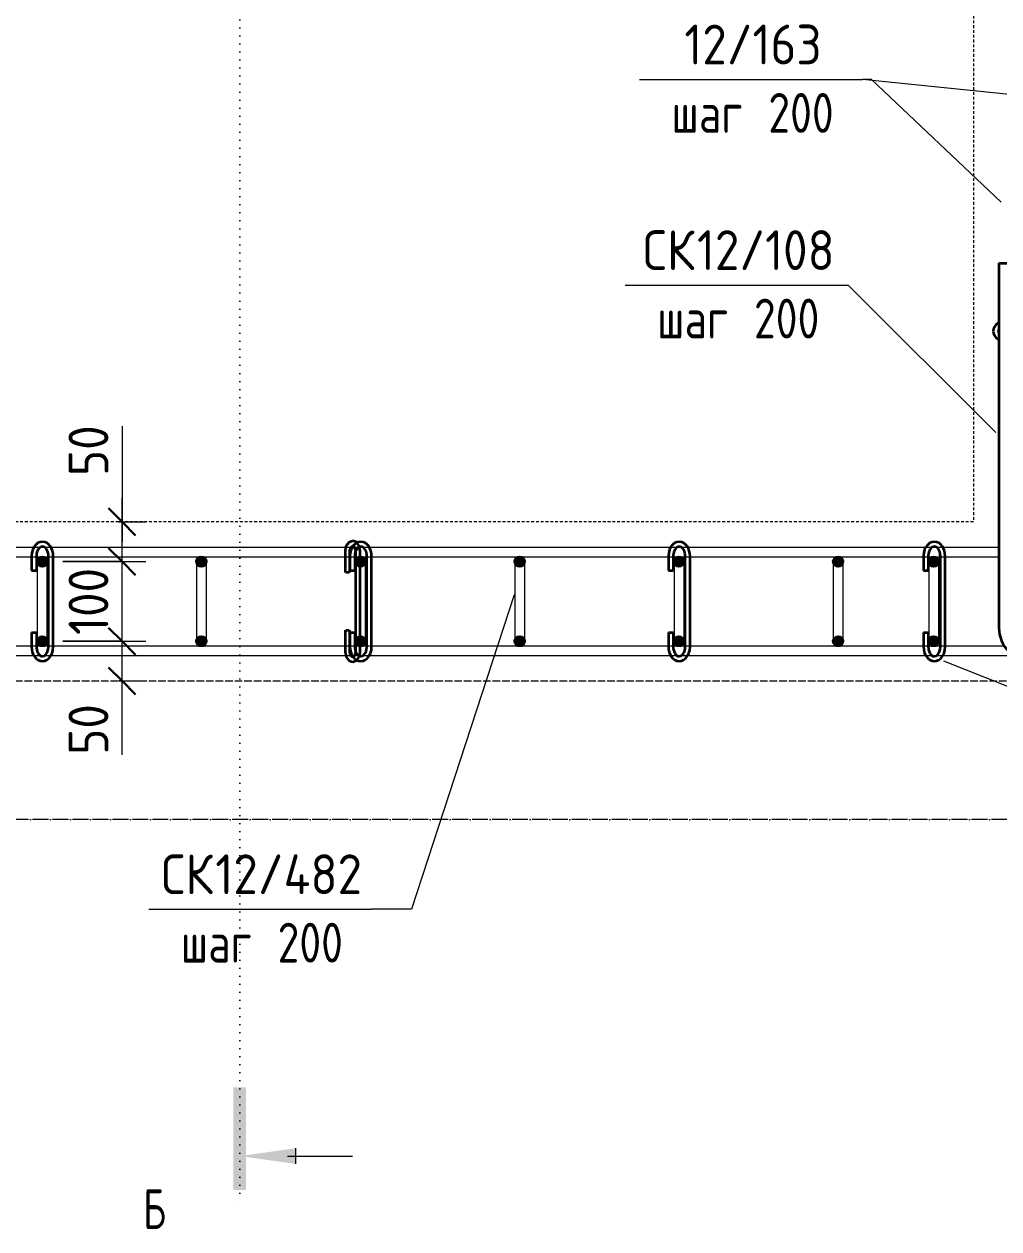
# Model space of a CAD drawing. Header units: millimetres. Extents: x 28954 to 49618, y -2651 to 78735.
# Drawn here: x 30487 to 31712, y 75647 to 77160 of the extents above; entities that cross this region are included whole.
import ezdxf

# ---------------------------------------------------------------- set-up
doc = ezdxf.new("R2010")
doc.units = ezdxf.units.MM
for name, pattern in [('01 Штриховая _4 мм_', [6, 3.5, -2.5]), ('01 Штриховая _8 мм_', [12, 8, -4]), ('02 Штрихпунктирная _20 мм_', [25, 20, -2.5, 0, -2.5]), ('04 Пунктир 10мм', [10, 0, -10])]:
    doc.linetypes.add(name, pattern=pattern)
for name, color, linetype, lineweight in [('AA_Dim', 7, 'Continuous', 9), ('AA_Dim-20', 7, 'Continuous', 9), ('AA_Razrez', 7, 'Continuous', 9), ('AA_Vinoska', 7, 'Continuous', 9), ('KR_Armatura', 7, 'Continuous', 20), ('KR_Armatura_Tonkie', 7, 'Continuous', 20), ('Оси', 7, 'Continuous', 9)]:
    doc.layers.add(name, color=color, linetype=linetype, lineweight=lineweight)
doc.layers.add('AF_Stena_Опалубка', color=7, linetype='Continuous', lineweight=20, true_color=0x0063c6)
doc.layers.add('KR_Fundament', color=7, linetype='Continuous', lineweight=20, true_color=0x804000)
doc.styles.add('ISOCPEUR', font='isocpeur.TTF', dxfattribs={"width": 0.7, "height": 50})
doc.styles.add('ISOCPEUR_1', font='isocpeur.TTF', dxfattribs={"width": 0.9, "height": 50})
doc.styles.add('ISOCPEUR_2', font='isocpeur.TTF', dxfattribs={"width": 0.8, "height": 50})
doc.dimstyles.new('00_Точн_3_знака__прозр_', dxfattribs={"dimscale": 304.8, "dimtxt": 50.137748, "dimasz": 0.111549, "dimexe": 0.098425, "dimexo": 0.065617, "dimgap": 0.006562, "dimtad": 1, "dimdec": 3, "dimrnd": 0.001, "dimdsep": 46, "dimtxsty": 'ISOCPEUR_1', "dimblk1": 'OBLIQUE', "dimblk2": 'OBLIQUE', "dimsah": 1, "dimcen": 0.09, "dimdle": 0.098425, "dimazin": 0, "dimtfac": 1, "dimtdec": 4, "dimtix": 1, "dimtmove": 0, "dimatfit": 3, "dimfxl": 1, "dimtvp": 1, "dimtolj": 1, "dimtzin": 0, "dimlwd": 18, "dimlwe": 18, "dimarcsym": 2})
doc.dimstyles.new('00_Точн_3_знака__прозр__1', dxfattribs={"dimscale": 304.8, "dimtxt": 50.137748, "dimasz": 0.111549, "dimexe": 0.098425, "dimexo": 0.065617, "dimgap": 0.006562, "dimtad": 1, "dimdec": 3, "dimrnd": 0.001, "dimdsep": 46, "dimtxsty": 'ISOCPEUR_1', "dimblk1": 'OBLIQUE', "dimblk2": 'OBLIQUE', "dimsah": 1, "dimcen": 0.09, "dimdle": 0.098425, "dimazin": 0, "dimtfac": 1, "dimtdec": 4, "dimtix": 1, "dimtmove": 1, "dimatfit": 3, "dimfxl": 1, "dimtvp": 1, "dimtolj": 1, "dimtzin": 0, "dimlwd": 18, "dimlwe": 18, "dimarcsym": 2})

# ---------------------------------------------------------------- blocks, each defined once
blk = doc.blocks.new('261_Шпилька массив _НесАрм_РабПлоск_ - 6 А240-3793642-План армирования стен')
at = {"layer": 'KR_Armatura_Tonkie', "color": 7, "lineweight": 35, "true_color": 0xffffff}
for p, q in [((68.1, 6.4), (40.4, 6.4)), ((40.4, 0.4), (68.1, 0.4)), ((68.1, 5.5), (68.1, 1.3)), ((68.1, 1.3), (68.1, 1.3)), ((168.4, 6.4), (140.7, 6.4)), ((140.7, 1.3), (140.7, 5.5)), ((140.7, 1.3), (140.7, 1.3)), ((140.7, 0.4), (168.4, 0.4)), ((168.4, -6.4), (40.4, -6.4)), ((40.4, -12.4), (168.4, -12.4))]:
    blk.add_line(p, q, dxfattribs=at)
at = {"layer": 'KR_Armatura_Tonkie', "color": 7, "lineweight": 35, "true_color": 0xffffff, "flags": 128}
for points in [[(40.4, 6.4), (33.9, 4.9), (29.7, 1.3), (28.4, -3)], [(34.4, -3), (35.4, -1.2), (39.1, 0.3), (40.4, 0.4)], [(180.4, -3), (178.6, 2), (173.7, 5.4), (168.4, 6.4)], [(168.4, 0.4), (172.6, -0.7), (174.3, -2.6), (174.4, -3)], [(28.4, -3), (30.2, -8), (35, -11.4), (40.4, -12.4)], [(40.4, -6.4), (36.2, -5.3), (34.4, -3.4), (34.4, -3)], [(168.4, -12.4), (174.8, -10.9), (179.1, -7.2), (180.4, -3)], [(174.4, -3), (173.4, -4.8), (169.6, -6.3), (168.4, -6.4)]]:
    blk.add_lwpolyline(points, dxfattribs=at)
blk = doc.blocks.new('Разрез - Номер узла_ сзади-394133-План армирования стен')
at = {"layer": 'AA_Razrez'}
for points in [[(7.329, 0.404), (7.329, -0.394), (0.873, -0.394), (0.873, 0.404)], [(3.497, -3.533), (2.503, -3.533), (3, 0)]]:
    blk.add_hatch(color=256, dxfattribs=at).paths.add_polyline_path(points)
for p, q in [((3, -3), (3, -7.096)), ((2.503, -3.533), (3.497, -3.533))]:
    blk.add_line(p, q, dxfattribs=at)
blk = doc.blocks.new('DIMBLOCK28-План армирования стен')
at = {"layer": 'AA_Dim-20', "color": 30, "lineweight": 30, "true_color": 0xff8000, "transparency": 16777216}
for p, q in [((30610.5, 76385), (30593.5, 76402)), ((30610.5, 76385), (30627.5, 76368)), ((30610.5, 76335), (30593.5, 76352)), ((30610.5, 76335), (30627.5, 76318))]:
    blk.add_line(p, q, dxfattribs=at)
at = {"layer": 'AA_Dim-20', "color": 30, "lineweight": 18, "true_color": 0xff8000, "transparency": 16777216}
for p, q in [((30536.1, 76385), (30640.5, 76385)), ((30610.5, 76385), (30536.1, 76385)), ((30610.5, 76305), (30610.5, 76385)), ((30610.5, 76305.6), (30610.5, 76360)), ((30606.4, 76335), (30640.5, 76335)), ((30610.5, 76335), (30606.4, 76335)), ((30610.5, 76242.3), (30610.5, 76305.6))]:
    blk.add_line(p, q, dxfattribs=at)
at = {"layer": 'AA_Dim-20', "color": 0, "lineweight": 18, "transparency": 16777216, "insert": (30543.3, 76242.3), "char_height": 50, "width": 74.923, "attachment_point": 1, "rotation": 90, "line_spacing_factor": 1.135194, "style": 'ISOCPEUR_1'}
blk.add_mtext('50', dxfattribs=at)
blk = doc.blocks.new('_Oblique')
at = {"color": 0, "linetype": 'ByBlock', "lineweight": -2}
blk.add_line((-0.5, -0.5), (0.5, 0.5), dxfattribs=at)
blk = doc.blocks.new('DIMBLOCK29-План армирования стен')
at = {"layer": 'AA_Dim-20', "color": 30, "lineweight": 30, "true_color": 0xff8000, "transparency": 16777216}
for p, q in [((30610.5, 76485), (30593.5, 76502)), ((30610.5, 76485), (30627.5, 76468)), ((30610.5, 76385), (30593.5, 76402)), ((30610.5, 76385), (30627.5, 76368))]:
    blk.add_line(p, q, dxfattribs=at)
at = {"layer": 'AA_Dim-20', "color": 30, "lineweight": 18, "true_color": 0xff8000, "transparency": 16777216}
for p, q in [((30536.1, 76485), (30640.5, 76485)), ((30610.5, 76485), (30536.1, 76485)), ((30610.5, 76385), (30610.5, 76485)), ((30536.1, 76385), (30640.5, 76385)), ((30610.5, 76385), (30536.1, 76385))]:
    blk.add_line(p, q, dxfattribs=at)
at = {"layer": 'AA_Dim-20', "color": 0, "lineweight": 18, "transparency": 16777216, "insert": (30543.3, 76392.9), "char_height": 50, "width": 101.032, "attachment_point": 1, "rotation": 90, "line_spacing_factor": 1.135194, "style": 'ISOCPEUR_1'}
blk.add_mtext('100', dxfattribs=at)
blk = doc.blocks.new('DIMBLOCK30-План армирования стен')
at = {"layer": 'AA_Dim-20', "color": 30, "lineweight": 18, "true_color": 0xff8000, "transparency": 16777216}
for p, q in [((30610.5, 76655.1), (30610.5, 76572.7)), ((30610.5, 76572.7), (30610.5, 76510)), ((30610.5, 76485), (30610.5, 76565)), ((30606.4, 76535), (30640.5, 76535)), ((30610.5, 76535), (30606.4, 76535)), ((30536.1, 76485), (30640.5, 76485)), ((30610.5, 76485), (30536.1, 76485))]:
    blk.add_line(p, q, dxfattribs=at)
at = {"layer": 'AA_Dim-20', "color": 30, "lineweight": 30, "true_color": 0xff8000, "transparency": 16777216}
for p, q in [((30610.5, 76535), (30593.5, 76552)), ((30610.5, 76535), (30627.5, 76518)), ((30610.5, 76485), (30593.5, 76502)), ((30610.5, 76485), (30627.5, 76468))]:
    blk.add_line(p, q, dxfattribs=at)
at = {"layer": 'AA_Dim-20', "color": 0, "lineweight": 18, "transparency": 16777216, "insert": (30543.3, 76592.7), "char_height": 50, "width": 74.923, "attachment_point": 1, "rotation": 90, "line_spacing_factor": 1.135194, "style": 'ISOCPEUR_1'}
blk.add_mtext('50', dxfattribs=at)
blk = doc.blocks.new('042_М_Арматуры - Диам длина поз _ Шаг-2260295-План армирования стен')
at = {"layer": 'AA_Vinoska'}
blk.add_line((-7, 0), (7, 0), dxfattribs=at)

msp = doc.modelspace()

# ---------------------------------------------------------------- hatches: boundary and pattern name
at = {"layer": 'KR_Armatura', "lineweight": 35}
h = msp.add_hatch(color=256, dxfattribs=at)
edge = h.paths.add_edge_path()
edge.add_arc((30510.0616, 76485), 6, 0, 360)
for points in [[(30507.0616, 76479.8038), (30513.0616, 76479.8038), (30516.0616, 76485), (30513.0616, 76490.1962), (30507.0616, 76490.1962), (30504.0616, 76485)], [(30707.0616, 76479.8038), (30713.0616, 76479.8038), (30716.0616, 76485), (30713.0616, 76490.1962), (30707.0616, 76490.1962), (30704.0616, 76485)], [(30912.6944, 76479.8038), (30913.0616, 76479.8038), (30916.0616, 76485), (30913.0616, 76490.1962), (30907.0616, 76490.1962), (30904.0616, 76485), (30907.0616, 76479.8038)], [(31107.0616, 76479.8038), (31113.0616, 76479.8038), (31116.0616, 76485), (31113.0616, 76490.1962), (31107.0616, 76490.1962), (31104.0616, 76485)], [(31313.0616, 76479.8038), (31316.0616, 76485), (31313.0616, 76490.1962), (31307.0616, 76490.1962), (31304.0616, 76485), (31307.0616, 76479.8038)], [(31507.0616, 76479.8038), (31513.0616, 76479.8038), (31516.0616, 76485), (31513.0616, 76490.1962), (31507.0616, 76490.1962), (31504.0616, 76485)], [(31627.0616, 76479.8038), (31633.0616, 76479.8038), (31636.0616, 76485), (31633.0616, 76490.1962), (31627.0616, 76490.1962), (31624.0616, 76485)], [(30507.0616, 76379.8038), (30513.0616, 76379.8038), (30516.0616, 76385), (30513.0616, 76390.1962), (30507.0616, 76390.1962), (30504.0616, 76385)], [(30707.0616, 76379.8038), (30713.0616, 76379.8038), (30716.0616, 76385), (30713.0616, 76390.1962), (30707.0616, 76390.1962), (30704.0616, 76385)], [(30912.6944, 76379.8038), (30913.0616, 76379.8038), (30916.0616, 76385), (30913.0616, 76390.1962), (30907.0616, 76390.1962), (30904.0616, 76385), (30907.0616, 76379.8038)], [(31107.0616, 76379.8038), (31113.0616, 76379.8038), (31116.0616, 76385), (31113.0616, 76390.1962), (31107.0616, 76390.1962), (31104.0616, 76385)], [(31307.0616, 76379.8038), (31313.0616, 76379.8038), (31316.0616, 76385), (31313.0616, 76390.1962), (31307.0616, 76390.1962), (31304.0616, 76385)], [(31507.0616, 76379.8038), (31513.0616, 76379.8038), (31516.0616, 76385), (31513.0616, 76390.1962), (31507.0616, 76390.1962), (31504.0616, 76385)], [(31627.0616, 76379.8038), (31633.0616, 76379.8038), (31636.0616, 76385), (31633.0616, 76390.1962), (31627.0616, 76390.1962), (31624.0616, 76385)]]:
    msp.add_hatch(color=256, dxfattribs=at).paths.add_polyline_path(points)
h = msp.add_hatch(color=256, dxfattribs=at)
edge = h.paths.add_edge_path()
edge.add_arc((30710.0616, 76485), 6, 0, 360)
h = msp.add_hatch(color=256, dxfattribs=at)
edge = h.paths.add_edge_path()
edge.add_arc((30910.0616, 76485), 6, 0, 360)
h = msp.add_hatch(color=256, dxfattribs=at)
edge = h.paths.add_edge_path()
edge.add_arc((31110.0616, 76485), 6, 0, 360)
h = msp.add_hatch(color=256, dxfattribs=at)
edge = h.paths.add_edge_path()
edge.add_arc((31310.0616, 76485), 6, 0, 360)
h = msp.add_hatch(color=256, dxfattribs=at)
edge = h.paths.add_edge_path()
edge.add_arc((31510.0616, 76485), 6, 0, 360)
h = msp.add_hatch(color=256, dxfattribs=at)
edge = h.paths.add_edge_path()
edge.add_arc((31630.0616, 76485), 6, 0, 360)
h = msp.add_hatch(color=256, dxfattribs=at)
edge = h.paths.add_edge_path()
edge.add_arc((30510.0616, 76385), 6, 0, 360)
h = msp.add_hatch(color=256, dxfattribs=at)
edge = h.paths.add_edge_path()
edge.add_arc((30710.0616, 76385), 6, 0, 360)
h = msp.add_hatch(color=256, dxfattribs=at)
edge = h.paths.add_edge_path()
edge.add_arc((30910.0616, 76385), 6, 0, 360)
h = msp.add_hatch(color=256, dxfattribs=at)
edge = h.paths.add_edge_path()
edge.add_arc((31110.0616, 76385), 6, 0, 360)
h = msp.add_hatch(color=256, dxfattribs=at)
edge = h.paths.add_edge_path()
edge.add_arc((31310.0616, 76385), 6, 0, 360)
h = msp.add_hatch(color=256, dxfattribs=at)
edge = h.paths.add_edge_path()
edge.add_arc((31510.0616, 76385), 6, 0, 360)
h = msp.add_hatch(color=256, dxfattribs=at)
edge = h.paths.add_edge_path()
edge.add_arc((31630.0616, 76385), 6, 0, 360)

# ---------------------------------------------------------------- linework, layer by layer
at = {"layer": 'AA_Razrez', "color": 7, "linetype": '04 Пунктир 10мм', "true_color": 0xffffff}
msp.add_line((30758.2915, 78590.0819), (30758.2915, 75678.0125), dxfattribs=at)
at = {"layer": 'AA_Vinoska'}
for p, q in [((31842.0616, 77059.8668), (31540.5893, 77090.8091)), ((31552.0306, 77090.8091), (31540.5893, 77090.8091)), ((31715.0685, 76936.8454), (31552.0306, 77090.8091)), ((31708.1155, 76647.0521), (31522.571, 76832.4077)), ((31103.1779, 76443.2283), (30974.0982, 76048.1806)), ((31642.5755, 76360.2094), (32424.9677, 76048.181)), ((30974.0982, 76048.1806), (30924.0711, 76048.1806))]:
    msp.add_line(p, q, dxfattribs=at)
at = {"layer": 'AF_Stena_Опалубка', "linetype": '01 Штриховая _4 мм_'}
for p, q in [((31680.0616, 77825), (31680.0616, 76535)), ((31680.0616, 76535), (29960.0616, 76535)), ((29960.0616, 76335), (31880.0616, 76335))]:
    msp.add_line(p, q, dxfattribs=at)
at = {"layer": 'KR_Armatura', "lineweight": 35}
for p, q in [((30507.0616, 76490.1962), (30504.0616, 76485)), ((30504.0616, 76485), (30507.0616, 76479.8038)), ((30513.0616, 76490.1962), (30507.0616, 76490.1962)), ((30516.0616, 76485), (30513.0616, 76490.1962)), ((30513.0616, 76479.8038), (30516.0616, 76485)), ((30707.0616, 76490.1962), (30704.0616, 76485)), ((30704.0616, 76485), (30707.0616, 76479.8038)), ((30713.0616, 76490.1962), (30707.0616, 76490.1962)), ((30716.0616, 76485), (30713.0616, 76490.1962)), ((30713.0616, 76479.8038), (30716.0616, 76485)), ((30907.0616, 76490.1962), (30904.0616, 76485)), ((30904.0616, 76485), (30907.0616, 76479.8038)), ((30913.0616, 76490.1962), (30907.0616, 76490.1962)), ((30916.0616, 76485), (30913.0616, 76490.1962)), ((30913.0616, 76479.8038), (30916.0616, 76485)), ((31107.0616, 76490.1962), (31104.0616, 76485)), ((31104.0616, 76485), (31107.0616, 76479.8038)), ((31113.0616, 76490.1962), (31107.0616, 76490.1962)), ((31116.0616, 76485), (31113.0616, 76490.1962)), ((31113.0616, 76479.8038), (31116.0616, 76485)), ((31307.0616, 76490.1962), (31304.0616, 76485)), ((31304.0616, 76485), (31307.0616, 76479.8038)), ((31313.0616, 76490.1962), (31307.0616, 76490.1962)), ((31316.0616, 76485), (31313.0616, 76490.1962)), ((31313.0616, 76479.8038), (31316.0616, 76485)), ((31507.0616, 76490.1962), (31504.0616, 76485)), ((31504.0616, 76485), (31507.0616, 76479.8038)), ((31513.0616, 76490.1962), (31507.0616, 76490.1962)), ((31516.0616, 76485), (31513.0616, 76490.1962)), ((31513.0616, 76479.8038), (31516.0616, 76485)), ((31627.0616, 76490.1962), (31624.0616, 76485)), ((31624.0616, 76485), (31627.0616, 76479.8038)), ((31633.0616, 76490.1962), (31627.0616, 76490.1962)), ((31636.0616, 76485), (31633.0616, 76490.1962)), ((31633.0616, 76479.8038), (31636.0616, 76485)), ((30507.0616, 76479.8038), (30513.0616, 76479.8038)), ((30707.0616, 76479.8038), (30713.0616, 76479.8038)), ((30907.0616, 76479.8038), (30912.6944, 76479.8038)), ((30912.6944, 76479.8038), (30913.0616, 76479.8038)), ((31107.0616, 76479.8038), (31113.0616, 76479.8038)), ((31307.0616, 76479.8038), (31313.0616, 76479.8038)), ((31507.0616, 76479.8038), (31513.0616, 76479.8038)), ((31627.0616, 76479.8038), (31633.0616, 76479.8038)), ((30507.0616, 76390.1962), (30504.0616, 76385)), ((30504.0616, 76385), (30507.0616, 76379.8038)), ((30513.0616, 76390.1962), (30507.0616, 76390.1962)), ((30507.0616, 76379.8038), (30513.0616, 76379.8038)), ((30516.0616, 76385), (30513.0616, 76390.1962)), ((30513.0616, 76379.8038), (30516.0616, 76385)), ((30707.0616, 76390.1962), (30704.0616, 76385)), ((30704.0616, 76385), (30707.0616, 76379.8038)), ((30713.0616, 76390.1962), (30707.0616, 76390.1962)), ((30707.0616, 76379.8038), (30713.0616, 76379.8038)), ((30716.0616, 76385), (30713.0616, 76390.1962)), ((30713.0616, 76379.8038), (30716.0616, 76385)), ((30907.0616, 76390.1962), (30904.0616, 76385)), ((30904.0616, 76385), (30907.0616, 76379.8038)), ((30913.0616, 76390.1962), (30907.0616, 76390.1962)), ((30907.0616, 76379.8038), (30912.6944, 76379.8038)), ((30912.6944, 76379.8038), (30913.0616, 76379.8038)), ((30916.0616, 76385), (30913.0616, 76390.1962)), ((30913.0616, 76379.8038), (30916.0616, 76385)), ((31107.0616, 76390.1962), (31104.0616, 76385)), ((31104.0616, 76385), (31107.0616, 76379.8038)), ((31113.0616, 76390.1962), (31107.0616, 76390.1962)), ((31107.0616, 76379.8038), (31113.0616, 76379.8038)), ((31116.0616, 76385), (31113.0616, 76390.1962)), ((31113.0616, 76379.8038), (31116.0616, 76385)), ((31307.0616, 76390.1962), (31304.0616, 76385)), ((31304.0616, 76385), (31307.0616, 76379.8038)), ((31313.0616, 76390.1962), (31307.0616, 76390.1962)), ((31307.0616, 76379.8038), (31313.0616, 76379.8038)), ((31316.0616, 76385), (31313.0616, 76390.1962)), ((31313.0616, 76379.8038), (31316.0616, 76385)), ((31507.0616, 76390.1962), (31504.0616, 76385)), ((31504.0616, 76385), (31507.0616, 76379.8038)), ((31513.0616, 76390.1962), (31507.0616, 76390.1962)), ((31507.0616, 76379.8038), (31513.0616, 76379.8038)), ((31516.0616, 76385), (31513.0616, 76390.1962)), ((31513.0616, 76379.8038), (31516.0616, 76385)), ((31627.0616, 76390.1962), (31624.0616, 76385)), ((31624.0616, 76385), (31627.0616, 76379.8038)), ((31633.0616, 76390.1962), (31627.0616, 76390.1962)), ((31627.0616, 76379.8038), (31633.0616, 76379.8038)), ((31636.0616, 76385), (31633.0616, 76390.1962)), ((31633.0616, 76379.8038), (31636.0616, 76385))]:
    msp.add_line(p, q, dxfattribs=at)
for centre in [(30510.0616, 76485), (30710.0616, 76485), (30910.0616, 76485), (31110.0616, 76485), (31310.0616, 76485), (31510.0616, 76485), (31630.0616, 76485), (30510.0616, 76385), (30710.0616, 76385), (30910.0616, 76385), (31110.0616, 76385), (31310.0616, 76385), (31510.0616, 76385), (31630.0616, 76385)]:
    msp.add_circle(centre, 6, dxfattribs=at)
at = {"layer": 'KR_Armatura_Tonkie', "lineweight": 35}
for p, q in [((31712.0616, 76860), (31712.0616, 76402)), ((31712.0616, 76860), (31724.0616, 76860)), ((31705.4619, 76777.4101), (31705.0616, 76774.5284)), ((31705.0616, 76774.5284), (31705.4619, 76771.6468)), ((31706.6148, 76780.1038), (31705.4619, 76777.4101)), ((31708.4091, 76782.4816), (31706.6148, 76780.1038)), ((31710.723, 76784.4779), (31708.4091, 76782.4816)), ((31712.0616, 76785.2555), (31710.723, 76784.4779)), ((31711.4268, 76775.7998), (31711.0616, 76774.5284)), ((31711.0616, 76774.5284), (31711.792, 76771.9858)), ((31711.792, 76777.0711), (31711.4268, 76775.7998)), ((31712.0616, 76777.4266), (31711.792, 76777.0711)), ((31705.4619, 76771.6468), (31706.6148, 76768.9531)), ((31706.6148, 76768.9531), (31708.4091, 76766.5753)), ((31708.4091, 76766.5753), (31712.04, 76763.7347)), ((31711.792, 76771.9858), (31712.0616, 76771.6303)), ((30498.2947, 76500.1316), (30497.2124, 76496.1679)), ((30499.6614, 76503.0217), (30498.2947, 76500.1316)), ((30502.502, 76506.6525), (30499.6614, 76503.0217)), ((30504.8799, 76508.4468), (30502.502, 76506.6525)), ((30504.8509, 76500.0101), (30503.9072, 76498.0103)), ((30506.6229, 76502.2916), (30504.8509, 76500.0101)), ((30507.5736, 76509.5997), (30504.8799, 76508.4468)), ((30507.9126, 76503.2696), (30506.6229, 76502.2916)), ((30510.4552, 76510), (30507.5736, 76509.5997)), ((30510.4552, 76504), (30507.9126, 76503.2696)), ((30513.3368, 76509.5997), (30510.4552, 76510)), ((30511.7265, 76503.6348), (30510.4552, 76504)), ((30512.9978, 76503.2696), (30511.7265, 76503.6348)), ((30514.2874, 76502.2916), (30512.9978, 76503.2696)), ((30516.0305, 76508.4468), (30513.3368, 76509.5997)), ((30515.5057, 76500.8746), (30514.2874, 76502.2916)), ((30516.0594, 76500.0101), (30515.5057, 76500.8746)), ((30518.4083, 76506.6525), (30516.0305, 76508.4468)), ((30517.0031, 76498.0103), (30516.0594, 76500.0101)), ((30520.4047, 76504.3387), (30518.4083, 76506.6525)), ((30521.9867, 76501.6151), (30520.4047, 76504.3387)), ((30523.1335, 76498.5835), (30521.9867, 76501.6151)), ((30898.2947, 76500.1316), (30897.2124, 76496.1679)), ((30899.6614, 76503.0217), (30898.2947, 76500.1316)), ((30902.502, 76506.6525), (30899.6614, 76503.0217)), ((30904.8799, 76508.4468), (30902.502, 76506.6525)), ((30904.8509, 76500.0101), (30903.9072, 76498.0103)), ((30906.6229, 76502.2916), (30904.8509, 76500.0101)), ((30907.5736, 76509.5997), (30904.8799, 76508.4468)), ((30907.9126, 76503.2696), (30906.6229, 76502.2916)), ((30910.4552, 76510), (30907.5736, 76509.5997)), ((30910.4552, 76504), (30907.9126, 76503.2696)), ((30913.3368, 76509.5997), (30910.4552, 76510)), ((30911.7265, 76503.6348), (30910.4552, 76504)), ((30912.9978, 76503.2696), (30911.7265, 76503.6348)), ((30914.2874, 76502.2916), (30912.9978, 76503.2696)), ((30916.0305, 76508.4468), (30913.3368, 76509.5997)), ((30915.5057, 76500.8746), (30914.2874, 76502.2916)), ((30916.0594, 76500.0101), (30915.5057, 76500.8746)), ((30918.4083, 76506.6525), (30916.0305, 76508.4468)), ((30917.0031, 76498.0103), (30916.0594, 76500.0101)), ((30920.4047, 76504.3387), (30918.4083, 76506.6525)), ((30921.9867, 76501.6151), (30920.4047, 76504.3387)), ((30923.1335, 76498.5835), (30921.9867, 76501.6151)), ((31298.2947, 76500.1316), (31297.2124, 76496.1679)), ((31299.6614, 76503.0217), (31298.2947, 76500.1316)), ((31302.502, 76506.6525), (31299.6614, 76503.0217)), ((31304.8799, 76508.4468), (31302.502, 76506.6525)), ((31304.8509, 76500.0101), (31303.9072, 76498.0103)), ((31306.6229, 76502.2916), (31304.8509, 76500.0101)), ((31307.5736, 76509.5997), (31304.8799, 76508.4468)), ((31307.9126, 76503.2696), (31306.6229, 76502.2916)), ((31310.4552, 76510), (31307.5736, 76509.5997)), ((31310.4552, 76504), (31307.9126, 76503.2696)), ((31313.3368, 76509.5997), (31310.4552, 76510)), ((31311.7265, 76503.6348), (31310.4552, 76504)), ((31312.9978, 76503.2696), (31311.7265, 76503.6348)), ((31314.2874, 76502.2916), (31312.9978, 76503.2696)), ((31316.0305, 76508.4468), (31313.3368, 76509.5997)), ((31315.5057, 76500.8746), (31314.2874, 76502.2916)), ((31316.0594, 76500.0101), (31315.5057, 76500.8746)), ((31318.4083, 76506.6525), (31316.0305, 76508.4468)), ((31317.0031, 76498.0103), (31316.0594, 76500.0101)), ((31320.4047, 76504.3387), (31318.4083, 76506.6525)), ((31321.9867, 76501.6151), (31320.4047, 76504.3387)), ((31323.1335, 76498.5835), (31321.9867, 76501.6151)), ((31618.7946, 76500.1316), (31617.7122, 76496.1679)), ((31620.1612, 76503.0217), (31618.7946, 76500.1316)), ((31623.0018, 76506.6525), (31620.1612, 76503.0217)), ((31625.3797, 76508.4468), (31623.0018, 76506.6525)), ((31625.3507, 76500.0101), (31624.4071, 76498.0103)), ((31627.1227, 76502.2916), (31625.3507, 76500.0101)), ((31628.0734, 76509.5997), (31625.3797, 76508.4468)), ((31628.4124, 76503.2696), (31627.1227, 76502.2916)), ((31630.955, 76510), (31628.0734, 76509.5997)), ((31630.955, 76504), (31628.4124, 76503.2696)), ((31633.8366, 76509.5997), (31630.955, 76510)), ((31632.2263, 76503.6348), (31630.955, 76504)), ((31633.4976, 76503.2696), (31632.2263, 76503.6348)), ((31634.7873, 76502.2916), (31633.4976, 76503.2696)), ((31636.5303, 76508.4468), (31633.8366, 76509.5997)), ((31636.0055, 76500.8746), (31634.7873, 76502.2916)), ((31636.5593, 76500.0101), (31636.0055, 76500.8746)), ((31638.9082, 76506.6525), (31636.5303, 76508.4468)), ((31637.5029, 76498.0103), (31636.5593, 76500.0101)), ((31640.9045, 76504.3387), (31638.9082, 76506.6525)), ((31642.4866, 76501.6151), (31640.9045, 76504.3387)), ((31643.6333, 76498.5835), (31642.4866, 76501.6151)), ((30496.8495, 76492.2101), (30496.8486, 76492)), ((30496.8486, 76492), (30496.8486, 76474)), ((30497.2124, 76496.1679), (30496.8495, 76492.2101)), ((30502.8595, 76492.6319), (30502.8486, 76492)), ((30502.8486, 76492), (30502.8486, 76474)), ((30503.1205, 76495.1215), (30502.8595, 76492.6319)), ((30503.9072, 76498.0103), (30503.1205, 76495.1215)), ((30517.6718, 76495.7251), (30517.0031, 76498.0103)), ((30517.9634, 76493.888), (30517.6718, 76495.7251)), ((30518.0618, 76492), (30517.9634, 76493.888)), ((30518.0618, 76378), (30518.0618, 76492)), ((30523.8287, 76495.3442), (30523.1335, 76498.5835)), ((30524.0618, 76492), (30523.8287, 76495.3442)), ((30524.0618, 76378), (30524.0618, 76492)), ((30896.8495, 76492.2101), (30896.8486, 76492)), ((30896.8486, 76492), (30896.8486, 76474)), ((30897.2124, 76496.1679), (30896.8495, 76492.2101)), ((30902.8595, 76492.6319), (30902.8486, 76492)), ((30902.8486, 76492), (30902.8486, 76474)), ((30903.1205, 76495.1215), (30902.8595, 76492.6319)), ((30903.9072, 76498.0103), (30903.1205, 76495.1215)), ((30917.6718, 76495.7251), (30917.0031, 76498.0103)), ((30917.9634, 76493.888), (30917.6718, 76495.7251)), ((30918.0618, 76492), (30917.9634, 76493.888)), ((30918.0618, 76378), (30918.0618, 76492)), ((30923.8287, 76495.3442), (30923.1335, 76498.5835)), ((30924.0618, 76492), (30923.8287, 76495.3442)), ((30924.0618, 76378), (30924.0618, 76492)), ((31296.8495, 76492.2101), (31296.8486, 76492)), ((31296.8486, 76492), (31296.8486, 76474)), ((31297.2124, 76496.1679), (31296.8495, 76492.2101)), ((31302.8595, 76492.6319), (31302.8486, 76492)), ((31302.8486, 76492), (31302.8486, 76474)), ((31303.1205, 76495.1215), (31302.8595, 76492.6319)), ((31303.9072, 76498.0103), (31303.1205, 76495.1215)), ((31317.6718, 76495.7251), (31317.0031, 76498.0103)), ((31317.9634, 76493.888), (31317.6718, 76495.7251)), ((31318.0618, 76492), (31317.9634, 76493.888)), ((31318.0618, 76378), (31318.0618, 76492)), ((31323.8287, 76495.3442), (31323.1335, 76498.5835)), ((31324.0618, 76492), (31323.8287, 76495.3442)), ((31324.0618, 76378), (31324.0618, 76492)), ((31617.3493, 76492.2101), (31617.3484, 76492)), ((31617.3484, 76492), (31617.3484, 76474)), ((31617.7122, 76496.1679), (31617.3493, 76492.2101)), ((31623.3594, 76492.6319), (31623.3484, 76492)), ((31623.3484, 76492), (31623.3484, 76474)), ((31623.6203, 76495.1215), (31623.3594, 76492.6319)), ((31624.4071, 76498.0103), (31623.6203, 76495.1215)), ((31638.1716, 76495.7251), (31637.5029, 76498.0103)), ((31638.4632, 76493.888), (31638.1716, 76495.7251)), ((31638.5616, 76492), (31638.4632, 76493.888)), ((31638.5616, 76378), (31638.5616, 76492)), ((31644.3286, 76495.3442), (31643.6333, 76498.5835)), ((31644.5616, 76492), (31644.3286, 76495.3442)), ((31644.5616, 76378), (31644.5616, 76492)), ((30496.8486, 76474), (30502.8486, 76474)), ((30896.8486, 76474), (30902.8486, 76474)), ((31296.8486, 76474), (31302.8486, 76474)), ((31617.3484, 76474), (31623.3484, 76474)), ((30496.8486, 76396), (30496.8486, 76378)), ((30496.8486, 76396), (30502.8486, 76396)), ((30502.8486, 76396), (30502.8486, 76378)), ((30896.8486, 76396), (30896.8486, 76378)), ((30896.8486, 76396), (30902.8486, 76396)), ((30902.8486, 76396), (30902.8486, 76378)), ((31296.8486, 76396), (31296.8486, 76378)), ((31296.8486, 76396), (31302.8486, 76396)), ((31302.8486, 76396), (31302.8486, 76378)), ((31617.3484, 76396), (31617.3484, 76378)), ((31617.3484, 76396), (31623.3484, 76396)), ((31623.3484, 76396), (31623.3484, 76378)), ((30496.8486, 76378), (30497.0816, 76374.6558)), ((30497.0816, 76374.6558), (30497.7769, 76371.4165)), ((30497.7769, 76371.4165), (30498.9236, 76368.3849)), ((30498.9236, 76368.3849), (30500.5057, 76365.6613)), ((30500.5057, 76365.6613), (30502.502, 76363.3475)), ((30502.502, 76363.3475), (30504.8799, 76361.5532)), ((30502.8486, 76378), (30502.947, 76376.112)), ((30502.947, 76376.112), (30503.2386, 76374.2749)), ((30503.2386, 76374.2749), (30503.9072, 76371.9897)), ((30503.9072, 76371.9897), (30504.8509, 76369.9899)), ((30504.8509, 76369.9899), (30505.4047, 76369.1254)), ((30505.4047, 76369.1254), (30506.6229, 76367.7084)), ((30506.6229, 76367.7084), (30507.9126, 76366.7304)), ((30507.9126, 76366.7304), (30509.1839, 76366.3652)), ((30509.1839, 76366.3652), (30510.4552, 76366)), ((30510.4552, 76366), (30512.9978, 76366.7304)), ((30512.9978, 76366.7304), (30514.2874, 76367.7084)), ((30514.2874, 76367.7084), (30516.0594, 76369.9899)), ((30516.0305, 76361.5532), (30518.4083, 76363.3475)), ((30516.0594, 76369.9899), (30517.0031, 76371.9897)), ((30517.0031, 76371.9897), (30517.7899, 76374.8785)), ((30517.7899, 76374.8785), (30518.0508, 76377.3681)), ((30518.0508, 76377.3681), (30518.0618, 76378)), ((30518.4083, 76363.3475), (30521.2489, 76366.9783)), ((30521.2489, 76366.9783), (30522.6156, 76369.8684)), ((30522.6156, 76369.8684), (30523.6979, 76373.8321)), ((30523.6979, 76373.8321), (30524.0609, 76377.7899)), ((30524.0609, 76377.7899), (30524.0618, 76378)), ((30896.8486, 76378), (30897.0816, 76374.6558)), ((30897.0816, 76374.6558), (30897.7769, 76371.4165)), ((30897.7769, 76371.4165), (30898.9236, 76368.3849)), ((30898.9236, 76368.3849), (30900.5057, 76365.6613)), ((30900.5057, 76365.6613), (30902.502, 76363.3475)), ((30902.502, 76363.3475), (30904.8799, 76361.5532)), ((30902.8486, 76378), (30902.947, 76376.112)), ((30902.947, 76376.112), (30903.2386, 76374.2749)), ((30903.2386, 76374.2749), (30903.9072, 76371.9897)), ((30903.9072, 76371.9897), (30904.8509, 76369.9899)), ((30904.8509, 76369.9899), (30905.4047, 76369.1254)), ((30905.4047, 76369.1254), (30906.6229, 76367.7084)), ((30906.6229, 76367.7084), (30907.9126, 76366.7304)), ((30907.9126, 76366.7304), (30909.1839, 76366.3652)), ((30909.1839, 76366.3652), (30910.4552, 76366)), ((30910.4552, 76366), (30912.9978, 76366.7304)), ((30912.9978, 76366.7304), (30914.2874, 76367.7084)), ((30914.2874, 76367.7084), (30916.0594, 76369.9899)), ((30916.0305, 76361.5532), (30918.4083, 76363.3475)), ((30916.0594, 76369.9899), (30917.0031, 76371.9897)), ((30917.0031, 76371.9897), (30917.7899, 76374.8785)), ((30917.7899, 76374.8785), (30918.0508, 76377.3681)), ((30918.0508, 76377.3681), (30918.0618, 76378)), ((30918.4083, 76363.3475), (30921.2489, 76366.9783)), ((30921.2489, 76366.9783), (30922.6156, 76369.8684)), ((30922.6156, 76369.8684), (30923.6979, 76373.8321)), ((30923.6979, 76373.8321), (30924.0609, 76377.7899)), ((30924.0609, 76377.7899), (30924.0618, 76378)), ((31296.8486, 76378), (31297.0816, 76374.6558)), ((31297.0816, 76374.6558), (31297.7769, 76371.4165)), ((31297.7769, 76371.4165), (31298.9236, 76368.3849)), ((31298.9236, 76368.3849), (31300.5057, 76365.6613)), ((31300.5057, 76365.6613), (31302.502, 76363.3475)), ((31302.502, 76363.3475), (31304.8799, 76361.5532)), ((31302.8486, 76378), (31302.947, 76376.112)), ((31302.947, 76376.112), (31303.2386, 76374.2749)), ((31303.2386, 76374.2749), (31303.9072, 76371.9897)), ((31303.9072, 76371.9897), (31304.8509, 76369.9899)), ((31304.8509, 76369.9899), (31305.4047, 76369.1254)), ((31305.4047, 76369.1254), (31306.6229, 76367.7084)), ((31306.6229, 76367.7084), (31307.9126, 76366.7304)), ((31307.9126, 76366.7304), (31309.1839, 76366.3652)), ((31309.1839, 76366.3652), (31310.4552, 76366)), ((31310.4552, 76366), (31312.9978, 76366.7304)), ((31312.9978, 76366.7304), (31314.2874, 76367.7084)), ((31314.2874, 76367.7084), (31316.0594, 76369.9899)), ((31316.0305, 76361.5532), (31318.4083, 76363.3475)), ((31316.0594, 76369.9899), (31317.0031, 76371.9897)), ((31317.0031, 76371.9897), (31317.7899, 76374.8785)), ((31317.7899, 76374.8785), (31318.0508, 76377.3681)), ((31318.0508, 76377.3681), (31318.0618, 76378)), ((31318.4083, 76363.3475), (31321.2489, 76366.9783)), ((31321.2489, 76366.9783), (31322.6156, 76369.8684)), ((31322.6156, 76369.8684), (31323.6979, 76373.8321)), ((31323.6979, 76373.8321), (31324.0609, 76377.7899)), ((31324.0609, 76377.7899), (31324.0618, 76378)), ((31617.3484, 76378), (31617.5814, 76374.6558)), ((31617.5814, 76374.6558), (31618.2767, 76371.4165)), ((31618.2767, 76371.4165), (31619.4235, 76368.3849)), ((31619.4235, 76368.3849), (31621.0055, 76365.6613)), ((31621.0055, 76365.6613), (31623.0018, 76363.3475)), ((31623.0018, 76363.3475), (31625.3797, 76361.5532)), ((31623.3484, 76378), (31623.4468, 76376.112)), ((31623.4468, 76376.112), (31623.7384, 76374.2749)), ((31623.7384, 76374.2749), (31624.4071, 76371.9897)), ((31624.4071, 76371.9897), (31625.3507, 76369.9899)), ((31625.3507, 76369.9899), (31625.9045, 76369.1254)), ((31625.9045, 76369.1254), (31627.1227, 76367.7084)), ((31627.1227, 76367.7084), (31628.4124, 76366.7304)), ((31628.4124, 76366.7304), (31629.6837, 76366.3652)), ((31629.6837, 76366.3652), (31630.955, 76366)), ((31630.955, 76366), (31633.4976, 76366.7304)), ((31633.4976, 76366.7304), (31634.7873, 76367.7084)), ((31634.7873, 76367.7084), (31636.5593, 76369.9899)), ((31636.5303, 76361.5532), (31638.9082, 76363.3475)), ((31636.5593, 76369.9899), (31637.5029, 76371.9897)), ((31637.5029, 76371.9897), (31638.2897, 76374.8785)), ((31638.2897, 76374.8785), (31638.5506, 76377.3681)), ((31638.5506, 76377.3681), (31638.5616, 76378)), ((31638.9082, 76363.3475), (31641.7488, 76366.9783)), ((31641.7488, 76366.9783), (31643.1154, 76369.8684)), ((31643.1154, 76369.8684), (31644.1978, 76373.8321)), ((31644.1978, 76373.8321), (31644.5607, 76377.7899)), ((31644.5607, 76377.7899), (31644.5616, 76378)), ((30504.8799, 76361.5532), (30507.5736, 76360.4003)), ((30507.5736, 76360.4003), (30510.4552, 76360)), ((30510.4552, 76360), (30513.3368, 76360.4003)), ((30513.3368, 76360.4003), (30516.0305, 76361.5532)), ((30904.8799, 76361.5532), (30907.5736, 76360.4003)), ((30907.5736, 76360.4003), (30910.4552, 76360)), ((30910.4552, 76360), (30913.3368, 76360.4003)), ((30913.3368, 76360.4003), (30916.0305, 76361.5532)), ((31304.8799, 76361.5532), (31307.5736, 76360.4003)), ((31307.5736, 76360.4003), (31310.4552, 76360)), ((31310.4552, 76360), (31313.3368, 76360.4003)), ((31313.3368, 76360.4003), (31316.0305, 76361.5532)), ((31625.3797, 76361.5532), (31628.0734, 76360.4003)), ((31628.0734, 76360.4003), (31630.955, 76360)), ((31630.955, 76360), (31633.8366, 76360.4003)), ((31633.8366, 76360.4003), (31636.5303, 76361.5532))]:
    msp.add_line(p, q, dxfattribs=at)
at = {"layer": 'KR_Armatura_Tonkie'}
for p, q in [((29928.0616, 76503), (31712.0616, 76503)), ((29928.0616, 76491), (31712.0616, 76491)), ((30504.0616, 76485), (30504.0616, 76449)), ((30516.0616, 76485), (30516.0616, 76449)), ((30704.0616, 76485), (30704.0616, 76449)), ((30716.0616, 76485), (30716.0616, 76449)), ((30904.0616, 76485), (30904.0616, 76449)), ((30916.0616, 76485), (30916.0616, 76449)), ((31104.0616, 76485), (31104.0616, 76449)), ((31116.0616, 76485), (31116.0616, 76449)), ((31304.0616, 76485), (31304.0616, 76449)), ((31316.0616, 76485), (31316.0616, 76449)), ((31504.0616, 76485), (31504.0616, 76449)), ((31516.0616, 76485), (31516.0616, 76449)), ((31624.0616, 76485), (31624.0616, 76449)), ((31636.0616, 76485), (31636.0616, 76449)), ((30504.0616, 76449), (30504.0616, 76421)), ((30516.0616, 76449), (30516.0616, 76421)), ((30704.0616, 76449), (30704.0616, 76421)), ((30716.0616, 76449), (30716.0616, 76421)), ((30904.0616, 76449), (30904.0616, 76421)), ((30916.0616, 76449), (30916.0616, 76421)), ((31104.0616, 76449), (31104.0616, 76421)), ((31116.0616, 76449), (31116.0616, 76421)), ((31304.0616, 76449), (31304.0616, 76421)), ((31316.0616, 76449), (31316.0616, 76421)), ((31504.0616, 76449), (31504.0616, 76421)), ((31516.0616, 76449), (31516.0616, 76421)), ((31624.0616, 76449), (31624.0616, 76421)), ((31636.0616, 76449), (31636.0616, 76421)), ((30504.0616, 76421), (30504.0616, 76385)), ((30516.0616, 76421), (30516.0616, 76385)), ((30704.0616, 76421), (30704.0616, 76385)), ((30716.0616, 76421), (30716.0616, 76385)), ((30904.0616, 76421), (30904.0616, 76385)), ((30916.0616, 76421), (30916.0616, 76385)), ((31104.0616, 76421), (31104.0616, 76385)), ((31116.0616, 76421), (31116.0616, 76385)), ((31304.0616, 76421), (31304.0616, 76385)), ((31316.0616, 76421), (31316.0616, 76385)), ((31504.0616, 76421), (31504.0616, 76385)), ((31516.0616, 76421), (31516.0616, 76385)), ((31624.0616, 76421), (31624.0616, 76385)), ((31636.0616, 76421), (31636.0616, 76385)), ((29920.9, 76379), (31719.2232, 76379)), ((29908.851, 76367), (31731.2722, 76367))]:
    msp.add_line(p, q, dxfattribs=at)
for centre, start, end in [((30510.0616, 76485), 0, 180), ((30710.0616, 76485), 0, 180), ((30910.0616, 76485), 0, 180), ((31110.0616, 76485), 0, 180), ((31310.0616, 76485), 0, 180), ((31510.0616, 76485), 0, 180), ((31630.0616, 76485), 0, 180), ((30510.0616, 76385), 180, 0), ((30710.0616, 76385), 180, 0), ((30910.0616, 76385), 180, 0), ((31110.0616, 76385), 180, 0), ((31310.0616, 76385), 180, 0), ((31510.0616, 76385), 180, 0), ((31630.0616, 76385), 180, 0)]:
    msp.add_arc(centre, 6, start, end, dxfattribs=at)
at = {"layer": 'KR_Armatura_Tonkie', "lineweight": 35}
msp.add_arc((31754.0616, 76402), 42, 180, 270, dxfattribs=at)
at = {"layer": 'KR_Fundament', "linetype": '01 Штриховая _8 мм_'}
msp.add_line((29660.0616, 76335), (34080.0616, 76335), dxfattribs=at)
at = {"layer": 'Оси', "linetype": '02 Штрихпунктирная _20 мм_'}
msp.add_line((34609.3198, 76160.9687), (29217.1528, 76160.9687), dxfattribs=at)

# ---------------------------------------------------------------- block references
at = {"layer": 'AA_Razrez', "xscale": 19.99999999999999, "yscale": 19.99999999999999, "zscale": 19.99999999999999, "rotation": 89.99999999999947}
msp.add_blockref('Разрез - Номер узла_ сзади-394133-План армирования стен', (30758.2915, 75678.0125), dxfattribs=at)
at = {"layer": 'AA_Vinoska', "xscale": 19.99999999999999, "yscale": 19.99999999999999, "zscale": 19.99999999999999}
for p in [(31400.5893, 77090.8091), (31382.571, 76832.4077), (30784.0711, 76048.1806)]:
    msp.add_blockref('042_М_Арматуры - Диам длина поз _ Шаг-2260295-План армирования стен', p, dxfattribs=at)
at = {"layer": 'KR_Armatura_Tonkie', "color": 7, "lineweight": 35, "true_color": 0xffffff, "rotation": 89.99999999999984}
msp.add_blockref('261_Шпилька массив _НесАрм_РабПлоск_ - 6 А240-3793642-План армирования стен', (30897.2218, 76330.6238), dxfattribs=at)

# ---------------------------------------------------------------- texts
at = {"layer": 'AA_Razrez', "insert": (30637.109, 75696.5078), "char_height": 50, "width": 33.670875, "attachment_point": 1, "style": 'ISOCPEUR'}
msp.add_mtext('\\fISOCPEUR|b0|i0|c204|p34|;\\W.7;Б', dxfattribs=at)
at = {"layer": 'AA_Vinoska', "char_height": 50, "attachment_point": 1}
for s, insert, width, style in [('12/163', (31316.9021, 77159.8141), 210.683475, 'ISOCPEUR_1'), (' 200', (31396.9305, 77073.833), 133.4008, 'ISOCPEUR_2'), ('шаг', (31300.6221, 77073.833), 116.7257, 'ISOCPEUR_2'), ('СК', (31264.8638, 76901.4126), 82.253137, 'ISOCPEUR_1'), ('12/108', (31332.7295, 76901.4126), 210.683475, 'ISOCPEUR_1'), (' 200', (31378.9122, 76815.4316), 133.4008, 'ISOCPEUR_2'), ('шаг', (31282.6038, 76815.4316), 116.7257, 'ISOCPEUR_2'), ('СК', (30659.8839, 76117.1856), 82.253137, 'ISOCPEUR_1'), ('12/482', (30727.7495, 76117.1856), 226.556887, 'ISOCPEUR_1'), (' 200', (30780.4122, 76031.2046), 133.4008, 'ISOCPEUR_2'), ('шаг', (30684.1039, 76031.2046), 116.7257, 'ISOCPEUR_2')]:
    msp.add_mtext(s, dxfattribs=dict(at, insert=insert, width=width, style=style))

# ---------------------------------------------------------------- dimensions: what is measured, and where the dimension line sits
at = {"layer": 'AA_Dim', "color": 30, "lineweight": 18, "true_color": 0xff8000}
for base, p1, p2, picture, middle in [((30610.4741, 76535), (30516.0616, 76485), (30586.4325, 76535), 'DIMBLOCK30-План армирования стен', (30576.6715, 76630.1379)), ((30610.4741, 76385), (30586.4325, 76335), (30516.0616, 76385), 'DIMBLOCK28-План армирования стен', (30576.6715, 76279.7607))]:
    dim = msp.add_linear_dim(base=base, p1=p1, p2=p2, angle=90, dimstyle='00_Точн_3_знака__прозр__1', override={"dimpost": '<>', "dimfxl": 86.325317}, dxfattribs=at)
    dim.commit()
    dim.dimension.update_dxf_attribs({"geometry": picture, "text_midpoint": middle, "dimtype": 160, "text_rotation": 90})
dim = msp.add_linear_dim(base=(30610.4741, 76485), p1=(30516.0616, 76385), p2=(30516.0616, 76485), angle=90, dimstyle='00_Точн_3_знака__прозр_', override={"dimpost": '<>', "dimfxl": 100}, dxfattribs=at)
dim.commit()
dim.dimension.update_dxf_attribs({"geometry": 'DIMBLOCK29-План армирования стен', "text_midpoint": (30583.4741, 76435)})

doc.saveas('drawing.dxf')
